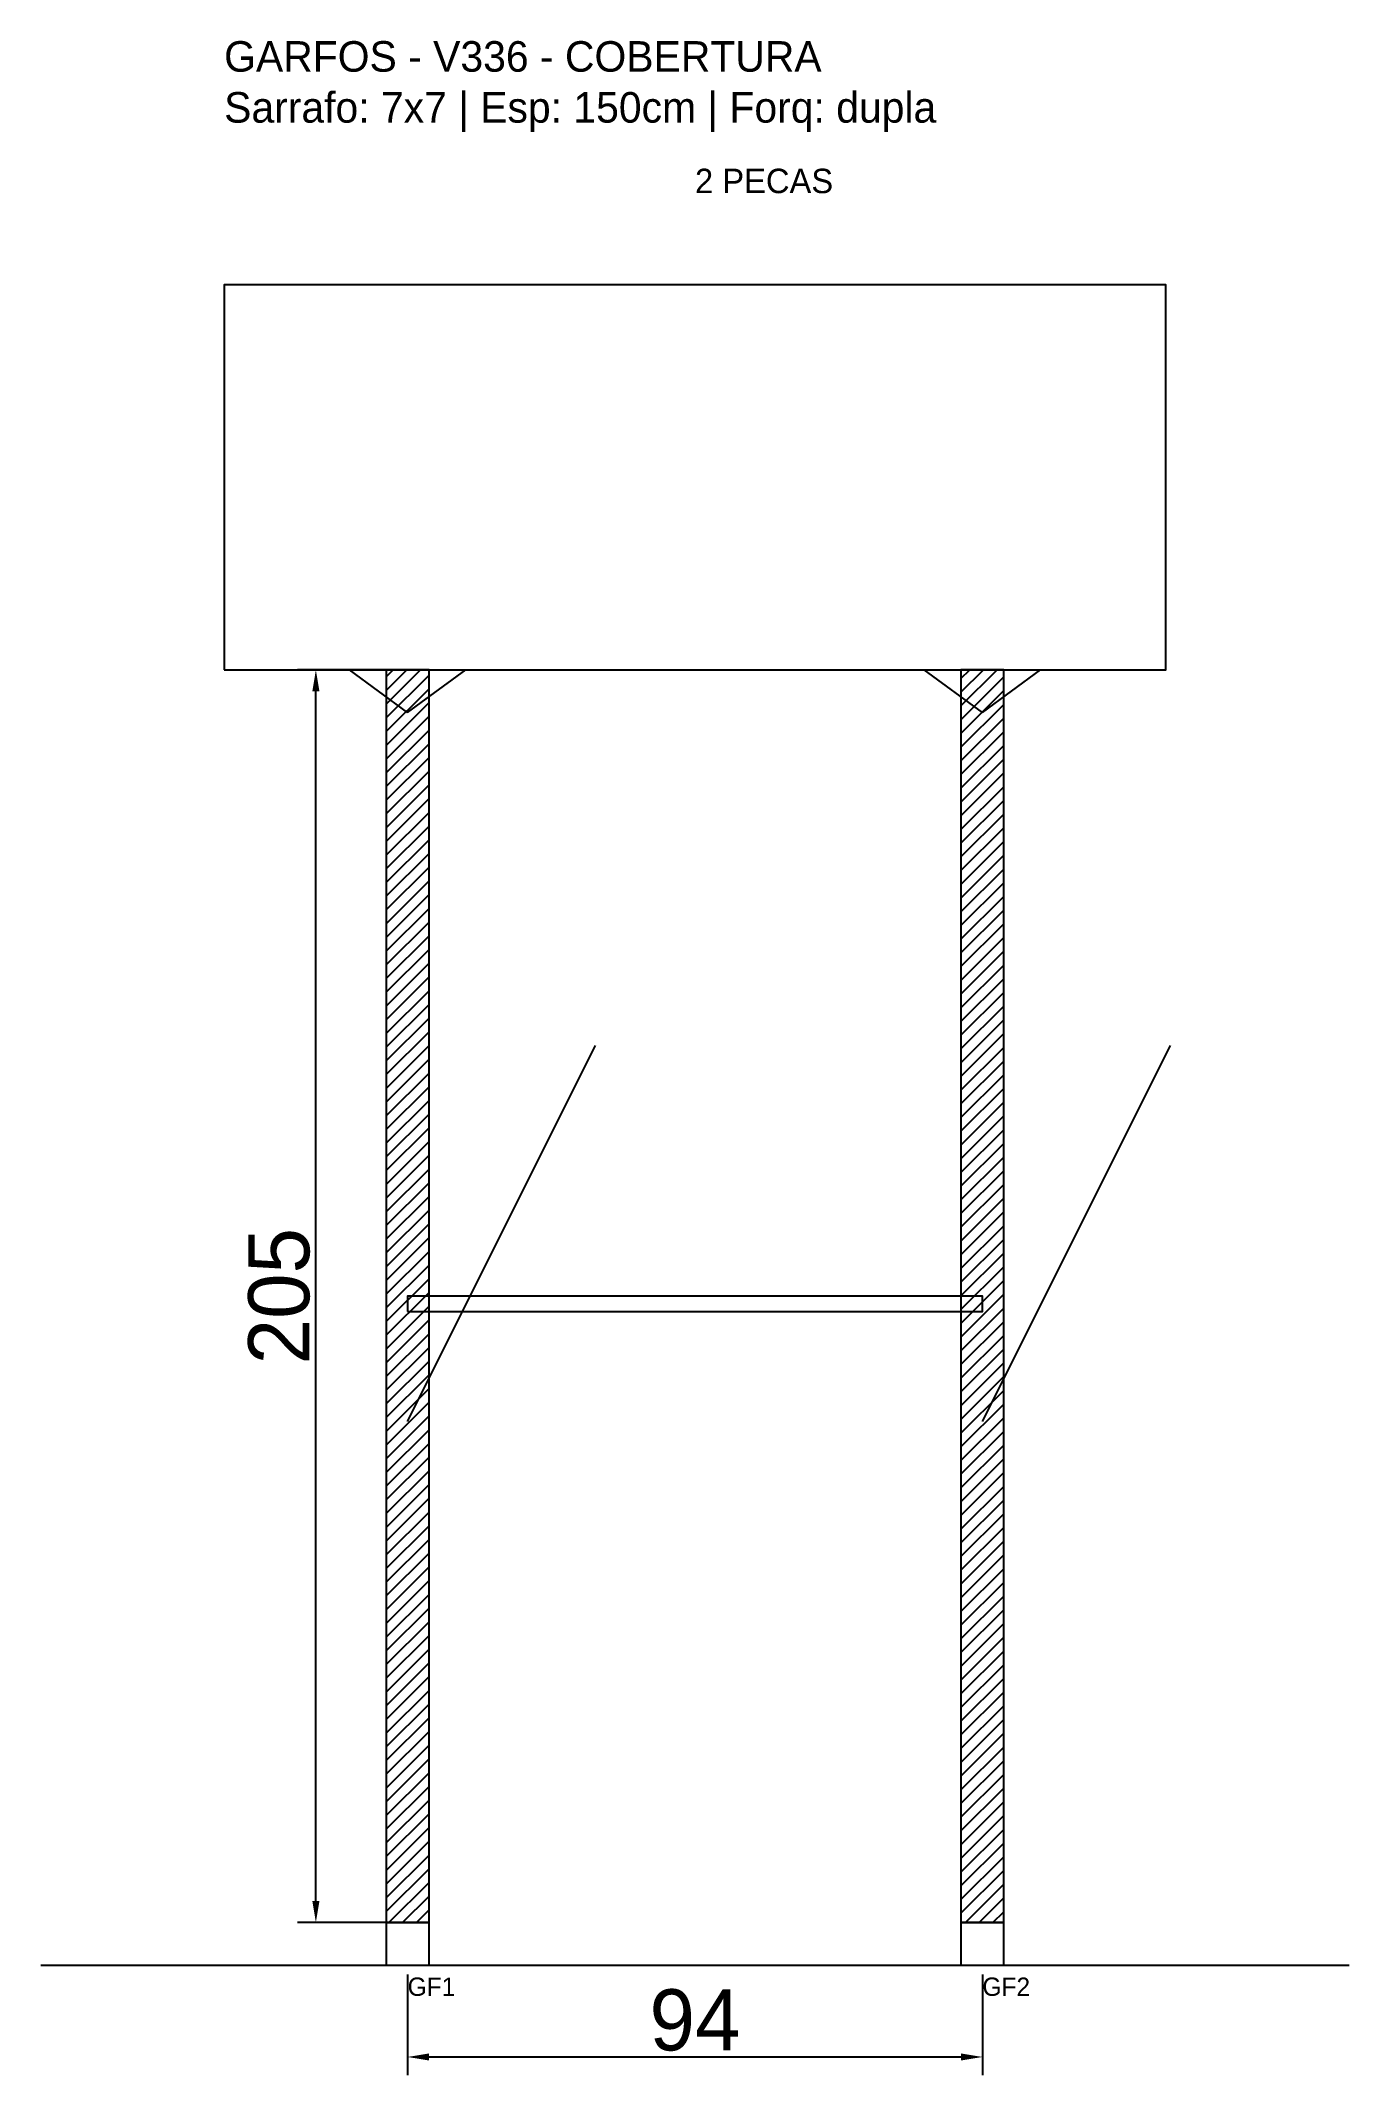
# Model space of a CAD drawing. Header units: metres. Extents: x -30 to 184, y -25 to 308.
import ezdxf

# ---------------------------------------------------------------- set-up
doc = ezdxf.new("R2010")
doc.units = ezdxf.units.M
for name, color, linetype in [('BARRA_ANCORAGEM', 1, 'Continuous'), ('COTA', 241, 'Continuous'), ('GARFOS OK', 3, 'Continuous'), ('NOME DA VIGA', 6, 'Continuous'), ('SARR_7x7', 40, 'Continuous'), ('TIRAS REESCORAMENTO', 252, 'Continuous'), ('VIGAS', 3, 'Continuous')]:
    doc.layers.add(name, color=color, linetype=linetype)
doc.dimstyles.new('EZ DXF', dxfattribs={"dimtxt": 10, "dimasz": 3.5, "dimexe": 3, "dimexo": 1.5, "dimgap": 1, "dimtad": 1, "dimdec": 1, "dimdsep": 46, "dimcen": 2.5, "dimazin": 3, "dimtfac": 1, "dimtmove": 0, "dimatfit": 3})

msp = doc.modelspace()

# ---------------------------------------------------------------- hatches: boundary and pattern name
at = {"layer": 'COTA'}
h = msp.add_hatch(dxfattribs=at)
h.set_pattern_fill('ANSI31', scale=0.5)
h.paths.add_polyline_path([(26.5, 0), (33.5, 0), (33.5, 205), (26.5, 205)])
h = msp.add_hatch(dxfattribs=at)
h.set_pattern_fill('ANSI31', scale=0.5)
h.paths.add_polyline_path([(120.5, 0), (127.5, 0), (127.5, 205), (120.5, 205)])

# ---------------------------------------------------------------- linework, layer by layer
at = {"layer": 'BARRA_ANCORAGEM'}
for p, q in [((30, 82), (60.75, 143.5)), ((124, 82), (154.75, 143.5))]:
    msp.add_line(p, q, dxfattribs=at)
at = {"layer": 'GARFOS OK'}
for p, q in [((30, 198), (20.5, 205)), ((20.5, 205), (39.5, 205)), ((30, 198), (39.5, 205)), ((124, 198), (114.5, 205)), ((114.5, 205), (133.5, 205)), ((124, 198), (133.5, 205))]:
    msp.add_line(p, q, dxfattribs=at)
at = {"layer": 'GARFOS OK', "linetype": 'CONTINUOUS'}
msp.add_line((-30, -7), (184, -7), dxfattribs=at)
at = {"layer": 'GARFOS OK'}
for points in [[(26.5, 0), (33.5, 0), (33.5, 205), (26.5, 205), (26.5, 0)], [(120.5, 0), (127.5, 0), (127.5, 205), (120.5, 205), (120.5, 0)]]:
    msp.add_lwpolyline(points, dxfattribs=at)
at = {"layer": 'SARR_7x7'}
for points in [[(26.5, -7), (33.5, -7), (33.5, 0), (26.5, 0), (26.5, -7)], [(120.5, -7), (127.5, -7), (127.5, 0), (120.5, 0), (120.5, -7)]]:
    msp.add_lwpolyline(points, dxfattribs=at)
at = {"layer": 'TIRAS REESCORAMENTO'}
msp.add_lwpolyline([(30, 100), (124, 100), (124, 102.5), (30, 102.5), (30, 100)], dxfattribs=at)
at = {"layer": 'VIGAS'}
msp.add_lwpolyline([(0, 205), (154, 205), (154, 268), (0, 268), (0, 205)], dxfattribs=at)

# ---------------------------------------------------------------- texts
at = {"layer": 'NOME DA VIGA'}
for s, height, p in [('2 PECAS', 4, (77, 283)), ('GF1', 3, (30, -12)), ('GF2', 3, (124, -12))]:
    msp.add_text(s, height=height, dxfattribs=at).set_placement(p)
at = {"layer": 'NOME DA VIGA', "insert": (0, 293), "char_height": 5, "attachment_point": 7}
msp.add_mtext('GARFOS - V336 - COBERTURA\\PSarrafo: 7x7 | Esp: 150cm | Forq: dupla', dxfattribs=at)

# ---------------------------------------------------------------- dimensions: what is measured, and where the dimension line sits
at = {"layer": 'COTA'}
msp.add_linear_dim(base=(15, 0), p1=(30, 0), p2=(30, 205), angle=90, dimstyle='EZ DXF', dxfattribs=at).render()
msp.add_linear_dim(base=(30, -22), p1=(30, -7), p2=(124, -7), dimstyle='EZ DXF', dxfattribs=at).render()

doc.saveas('drawing.dxf')
